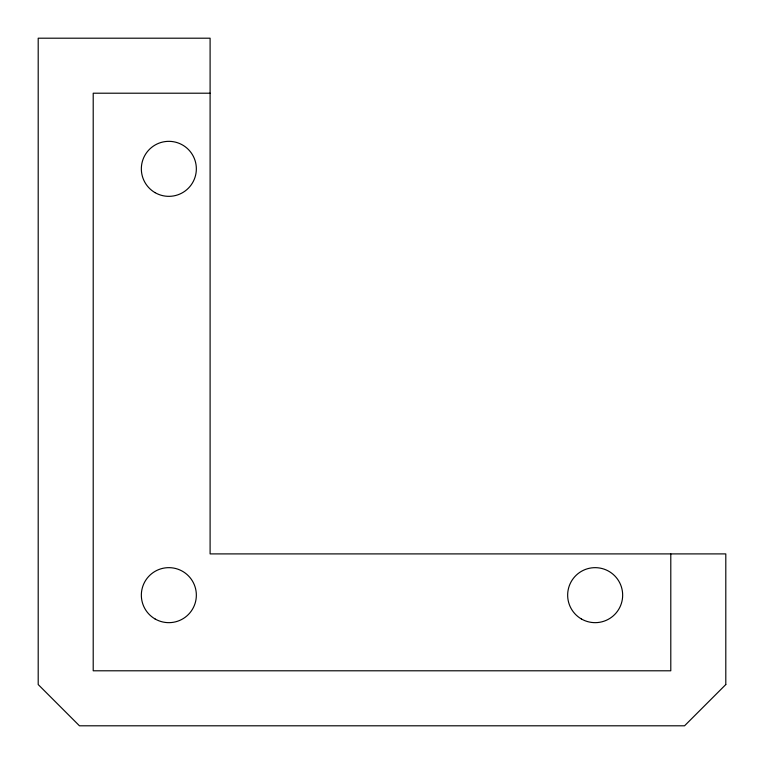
<?xml version="1.0" encoding="UTF-8"?>
<svg xmlns="http://www.w3.org/2000/svg" width="764" height="764" viewBox="0 0 764 764"><rect width="100%" height="100%" fill="white"/><g stroke="black" fill="none" stroke-linecap="round" stroke-linejoin="round"><path stroke-width="1.15" d="M210.1 93.208L93.208 93.208L93.208 670.792L670.792 670.792L670.792 553.9M725.8 684.544L684.544 725.8L79.456 725.8L38.2 684.544L38.2 38.2L210.1 38.2L210.1 553.9L725.8 553.9L725.8 684.544M155.092 618.974A27.504 27.504 0 0 0 196.348 595.156A27.504 27.504 0 0 0 155.092 571.338A27.504 27.504 0 0 0 155.092 618.974M581.404 618.974A27.504 27.504 0 0 0 622.66 595.156A27.504 27.504 0 0 0 581.404 571.338A27.504 27.504 0 0 0 581.404 618.974M155.092 192.662A27.504 27.504 0 0 0 196.348 168.844A27.504 27.504 0 0 0 155.092 145.026A27.504 27.504 0 0 0 155.092 192.662"/></g></svg>
